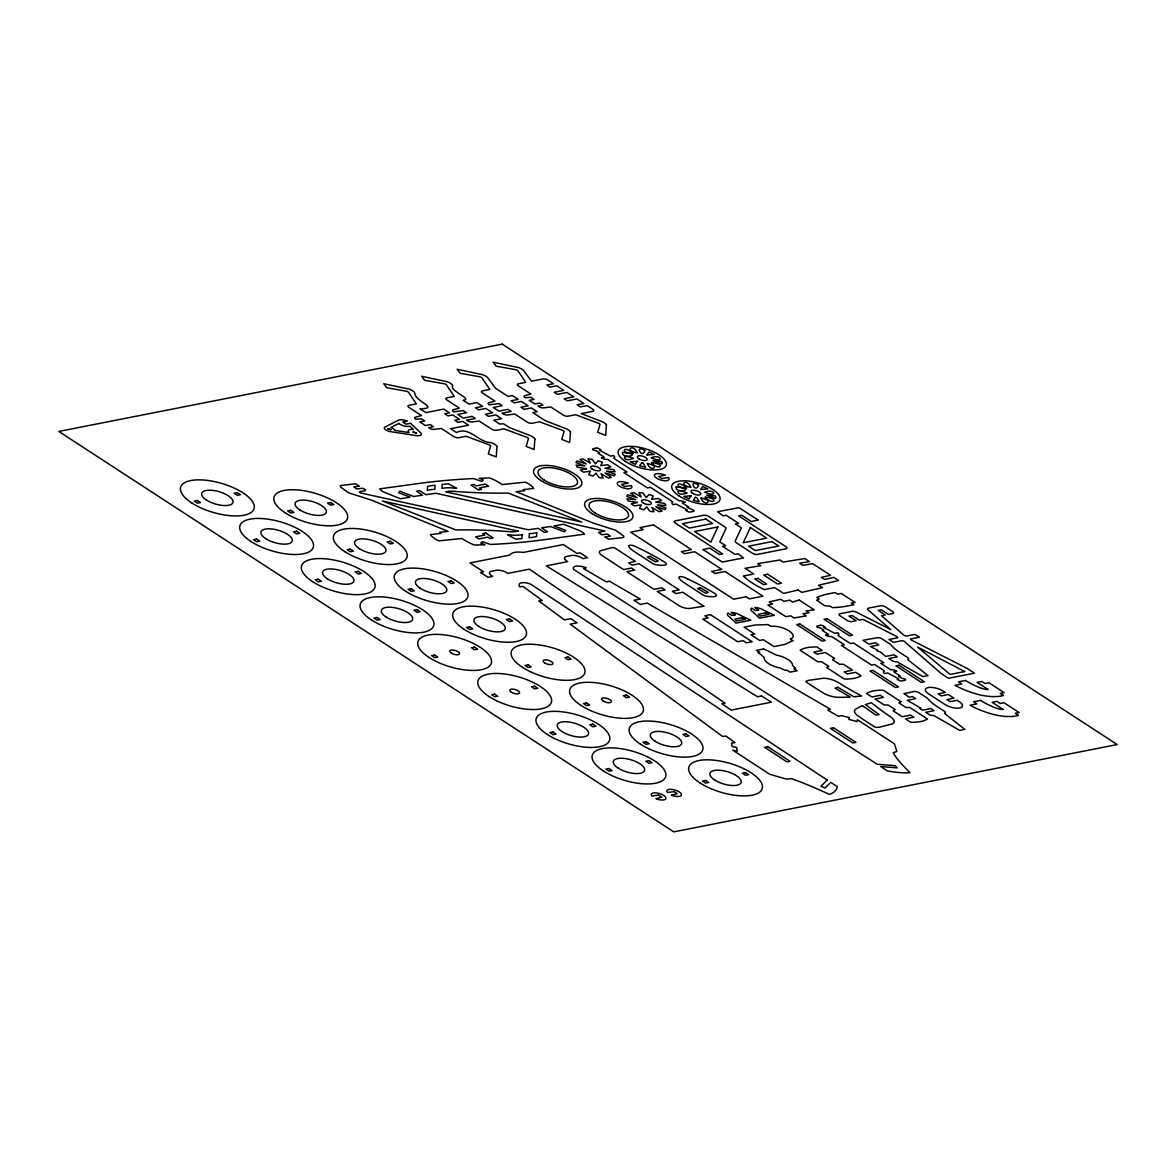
<?xml version="1.0" encoding="UTF-8"?>
<svg xmlns="http://www.w3.org/2000/svg" width="1176" height="1176" viewBox="0 0 1176 1176"><rect width="100%" height="100%" fill="white"/><g stroke="black" fill="none" stroke-linecap="round" stroke-linejoin="round"><path stroke-width="1.5" d="M482.91 544.811L477.544 544.988M476.78 545.017L474.472 545.076A34.016 13.45 16.3 0 1 461.962 538.49L438.81 540.857A16.831 6.659 16.3 0 1 430.431 534.58L441.044 533.389L439.589 532.302L448.071 531.361L371.469 500.138L349.684 493.17A3.572 1.411 16.3 0 1 347.684 492.2L341.113 487.393A3.572 1.411 16.3 0 1 341.452 485.409L355.24 483.806L359.4 486.144L353.77 486.835L356.784 488.966L362.546 488.246C372.542 492.318 353.932 490.26 361.047 493.067L528.274 529.759L538.299 528.318L544.297 532.346L547.472 531.787L541.607 527.848L550.53 526.525L564.333 531.817L565.73 530.376L554.072 525.907L563.716 524.246L579.709 530.685A7.144 2.822 16.3 0 1 583.017 532.713L584.487 534.154L548.457 539.122A558.762 221.014 16.3 0 1 490.686 544.473L482.351 541.666L480.778 543.062L484.953 544.738L483.674 544.782M586.53 468.724L580.4 470.091L583.575 472.164L590.425 471.164L588.75 474.634L593.027 476.118L595.982 473.09L598.937 477.515L601.098 477.838L603.17 478.029L601.01 473.693L608.242 477.97L611.299 477.368L604.993 472.928L614.151 475.868L615.21 474.31L606.507 471.209L615.092 471.782L613.872 469.68L604.787 468.327L610.814 466.798L607.654 464.726L600.657 465.652L602.465 462.256L600.363 461.462L598.187 460.772L595.409 463.858L592.278 459.375L588.044 458.86L590.308 463.168L582.973 458.934L579.93 459.522L586.221 463.961L577.063 461.021L576.402 461.756L576.005 462.58L584.884 465.916L576.122 465.108L577.342 467.21L586.53 468.724M633.144 458.42C623.706 463.168 619.576 452.554 633.144 458.42M637.363 502.461L631.218 503.828L634.393 505.9L641.243 504.901L639.582 508.37L643.845 509.855L646.8 506.827L649.769 511.251L651.916 511.575L654.003 511.766L651.842 507.429L659.06 511.707L662.117 511.104L655.826 506.665L664.969 509.605L666.028 508.047L657.325 504.945L665.925 505.518L664.705 503.431L655.62 502.079L661.647 500.535L658.472 498.462L651.475 499.388L653.297 495.993L651.181 495.199L649.02 494.508L646.227 497.595L643.096 493.111L638.862 492.597L641.14 496.904L633.805 492.67L630.748 493.273L637.039 497.698L627.896 494.773L627.22 495.493L626.837 496.316L635.716 499.668L626.94 498.859L628.16 500.947L637.363 502.461M651.298 457.802C665.234 464.152 660.809 453.304 651.298 457.802M686.828 492.935C676.685 497.639 673.481 486.496 686.828 493.009M704.983 492.318C718.404 498.124 714.479 487.981 705.085 492.215M598.643 532.463L601.627 534.771L607.389 534.051L610.388 536.183L604.773 536.888L608.727 539.181L622.707 537.608A3.572 1.411 16.3 0 0 623.06 535.639L616.474 530.817A3.572 1.411 16.3 0 0 614.475 529.861L592.689 522.894L516.088 491.671L524.584 490.715L523.114 489.628L533.728 488.437A16.831 6.659 16.3 0 0 525.349 482.16L502.196 484.527A34.016 13.45 16.3 0 0 489.701 477.941L479.22 478.279L483.395 479.97L481.807 481.351L473.487 478.544A558.762 221.014 16.3 0 0 415.716 483.909L379.672 488.863L381.142 490.304A7.144 2.822 16.3 0 0 384.449 492.347L400.443 498.771L410.086 497.11L398.444 492.641L399.825 491.2L413.629 496.493L422.551 495.17L416.686 491.245L419.861 490.671L425.859 494.699L435.899 493.259L604.861 531.023L598.658 532.419M703.174 549.633L722.182 562.01L743.57 557.968L738.146 553.793L735.029 554.41L722.637 546.34L725.754 545.723L719.785 541.857L725.96 528.538A3.572 1.411 16.3 0 0 724.96 526.995L708.687 516.396A3.572 1.411 16.3 0 0 703.807 515.25L675.127 520.894A3.572 1.411 16.3 0 0 675.215 522.997L722.608 553.867L719.506 554.484L709.716 548.104L703.204 549.56M758.035 519.968L751.464 521.585L741.688 515.206L738.587 515.808L785.95 546.708A3.572 1.411 16.3 0 1 786.038 548.795L757.344 554.425A3.572 1.411 16.3 0 1 752.464 553.279L736.205 542.68A3.572 1.411 16.3 0 1 735.206 541.136L741.394 527.833L735.441 523.952L738.557 523.335L726.165 515.264L723.049 515.882L717.625 511.722L739.028 507.679L758.035 519.968M497.007 446.424L496.213 456.92L488.319 453.877L490.613 445.983A2.425 0.956 16.3 0 0 488.701 444.646L466.093 436.267L458.655 437.737A3.572 1.411 16.3 0 1 453.774 436.575L441.309 428.461L434.223 429.416A3.572 1.411 16.3 0 1 429.534 428.226L428.652 427.667L433.532 426.697L430.313 424.595L425.433 425.565L419.817 421.905L424.698 420.949L421.478 418.847L415.716 419.244A3.572 1.411 16.3 0 1 415.451 417.186L421.493 415.554L409.013 407.44A3.572 1.411 16.3 0 1 408.925 405.338L416.348 403.882L408.704 392.564A2.425 0.956 16.3 0 0 406.587 391.27L386.742 387.727L383.758 383.714L408.954 389.094A7.659 3.028 16.3 0 1 414.849 392.931C413.849 401.134 440.824 408.557 419.95 408.792L425.83 412.614L443.749 409.086L449.541 412.85L444.763 413.79L447.983 415.892L452.775 414.952L459.493 419.332L454.7 420.273L457.92 422.375L462.712 421.42L468.504 425.197L450.584 428.725L456.45 432.548C469.445 425.918 478.426 442.661 491.127 442.588A7.659 3.028 16.3 0 1 497.007 446.424M534.889 438.986L534.095 449.482L526.201 446.424L528.494 438.53A2.425 0.956 16.3 0 0 526.583 437.207L503.975 428.828L496.537 430.284A3.572 1.411 16.3 0 1 491.656 429.137L479.191 421.023L472.105 421.964A3.572 1.411 16.3 0 1 467.416 420.787L466.534 420.214L475.31 418.494L472.09 416.392L463.315 418.127L457.699 414.466L466.475 412.732L463.256 410.645L453.598 411.791A3.572 1.411 16.3 0 1 453.333 409.748L459.375 408.116L446.895 399.987A3.572 1.411 16.3 0 1 446.806 397.9L454.23 396.444L446.586 385.111A2.425 0.956 16.3 0 0 444.469 383.817L424.624 380.289L421.64 376.261L446.836 381.641A7.659 3.028 16.3 0 1 452.731 385.478C448.865 390.8 473.605 399.34 463.168 400.296L469.033 404.118L476.839 402.574L482.645 406.352L475.442 407.763L478.661 409.865L485.864 408.454L492.582 412.82L485.379 414.246L488.613 416.348L495.802 414.922L501.593 418.7L493.788 420.229L499.653 424.051L503.563 423.816L509.722 427.696L529.009 435.149A7.659 3.028 16.3 0 1 534.889 438.986M570.463 431.974L569.654 442.485L561.76 439.427L564.068 431.533A2.425 0.956 16.3 0 0 562.157 430.195L539.534 421.816L532.111 423.286A3.572 1.411 16.3 0 1 527.23 422.14L514.75 414.011L507.665 414.966A3.572 1.411 16.3 0 1 502.975 413.79L502.108 413.217L511.104 411.438L507.87 409.351L498.874 411.115L493.273 407.469L502.27 405.691L499.036 403.589L489.172 404.794A3.572 1.411 16.3 0 1 488.893 402.751L494.934 401.104L482.469 392.99A3.572 1.411 16.3 0 1 482.366 390.902L489.804 389.432L482.16 378.113A2.425 0.956 16.3 0 0 480.043 376.82L460.183 373.292L457.214 369.264L482.41 374.644A7.659 3.028 16.3 0 1 488.29 378.481L495.552 388.3L508.047 396.43L512.413 395.577L518.204 399.355L511.001 400.766L514.235 402.868L521.424 401.442L528.142 405.823L520.953 407.234L524.173 409.336L531.376 407.925L537.167 411.688L532.801 412.555L545.296 420.685L564.568 428.137A7.659 3.028 16.3 0 1 570.463 431.974M606.419 424.889L605.625 435.385L597.731 432.327L600.025 424.433A2.425 0.956 16.3 0 0 598.114 423.11L575.505 414.731L568.067 416.186A3.572 1.411 16.3 0 1 563.186 415.04L550.721 406.925L543.635 407.881A3.572 1.411 16.3 0 1 538.946 406.69L538.064 406.132L542.945 405.161L539.725 403.059L534.845 404.03L529.229 400.369L534.11 399.414L530.89 397.312L525.128 397.709A3.572 1.411 16.3 0 1 524.864 395.65L530.905 394.019L518.425 385.904A3.572 1.411 16.3 0 1 518.337 383.802L525.76 382.347L518.116 371.028A2.425 0.956 16.3 0 0 515.999 369.734L496.154 366.192L493.17 362.179L518.366 367.559A7.659 3.028 16.3 0 1 524.261 371.396L531.523 381.215L543.062 378.937A3.572 1.411 16.3 0 1 547.942 380.083L553.543 383.743L546.855 385.052L550.059 387.154L556.763 385.831L563.73 390.373L554.161 392.255L557.38 394.357L566.95 392.461L573.697 396.856L564.127 398.738L567.346 400.84L576.916 398.958L583.884 403.486L577.181 404.809L580.4 406.896L587.103 405.588L592.704 409.233A3.572 1.411 16.3 0 1 592.792 411.321L581.253 413.599L600.539 421.052A7.659 3.028 16.3 0 1 606.419 424.889M816.923 600.289L824.773 605.758L830.021 606.066L832.417 607.625A82.864 32.781 16.3 0 0 845.603 606.36L853.805 604.743L851.336 603.141L855.055 602.406L841.296 593.439L837.562 594.174L835.092 592.557L826.89 594.174A82.864 32.781 16.3 0 0 816.864 597.496L819.26 599.054L816.938 600.216M427.594 486.496L427.27 490.451A27.798 10.996 16.3 0 1 434.782 489.378L435.105 485.276A51.038 20.183 16.3 0 0 427.594 486.496M442.279 484.453L441.97 488.349L443.837 488.069A27.298 10.804 16.3 0 1 454.803 488.202L456.597 488.319L448.468 483.821L442.279 484.453M522.203 534.683L521.879 538.564L515.691 539.196L507.562 534.698L509.37 534.83A27.298 10.804 16.3 0 0 520.321 534.948L522.203 534.683M529.391 533.639L529.053 537.741A51.038 20.183 16.3 0 0 536.579 536.521L536.888 532.566A27.798 10.996 16.3 0 1 529.391 533.639M849.087 717.566L848.925 719.433L857.201 721.564L857.363 719.697L894.451 743.864L896.832 751.464L893.098 752.743A146.927 58.109 16.3 0 0 903.359 765.87L909.857 772.691A46.672 18.463 16.3 0 1 887.277 770.839L880.721 766.561L897.141 767.869L895.377 765.708L877.178 764.253L573.888 569.596A8.82 3.484 16.3 0 1 580.091 566.229A15.259 6.042 16.3 0 1 586.221 567.729L583.561 568.625L606.463 581.973L609.359 581.15L640.244 599.04L634.011 600.333L640.435 604.449L647.182 603.053L830.506 709.304L827.713 710.113L838.517 716.375L841.31 715.567L849.087 717.566M703.821 606.257L688.989 608.551A8.982 3.557 16.3 0 1 678.464 605.287L657.178 591.44L665.028 589.896L661.838 587.809L653.988 589.352L626.837 571.668L634.687 570.125L631.483 568.037L623.633 569.596L602.362 555.734A8.982 3.557 16.3 0 1 600.304 550.809L612.52 547.487L614.754 547.957L635.481 561.437L628.616 562.789L632.188 565.112L639.053 563.76L679.184 589.896L672.334 591.234L675.906 593.571L682.756 592.219L703.821 606.257M387.727 428.755L391.182 429.755L387.771 428.667M413.041 432.062L416.495 433.062L413.085 431.974M622.56 452.422C620.899 459.801 645.418 454.186 622.56 452.422M637.054 452.701C623.559 450.82 633.158 442.823 637.054 452.76M647.403 463.52C650.769 473.046 661.324 466.064 647.403 463.52M662.014 462.8L661.823 464.005L652.945 460.669L661.706 461.477L662.014 462.8M676.229 486.952C674.656 494.346 698.809 488.643 676.229 486.952M690.738 487.217C677.435 485.512 686.637 477.206 690.724 487.29M701.087 498.051C704.453 507.562 715.008 500.594 701.087 498.051M715.699 497.33L715.508 498.536L706.644 495.125L715.39 495.993L715.699 497.33M904.197 693.649L909.107 697.221L912.458 696.56L915.663 698.662L907.284 700.308L920.793 708.114L919.617 708.334L922.498 710.216L930.877 708.555L934.082 710.657L925.718 712.303L928.82 714.332A3.572 1.411 16.3 0 0 933.7 715.478L959.719 730.384L964.849 729.385L944.49 713.347A3.572 1.411 16.3 0 0 944.387 711.26L937.198 706.585A38.72 15.317 16.3 0 1 927.541 698.294L918.882 692.664A3.572 1.411 16.3 0 0 914.002 691.517L904.241 693.575M637.436 461.257L635.363 464.329L630.189 461.859L637.436 461.257M647.035 454.965L654.268 454.436L649.078 451.951L647.035 454.965M691.12 495.772L689.048 498.859L683.873 496.39L691.12 495.772M700.705 489.495L707.937 488.951L702.763 486.482L700.705 489.495M717.904 526.936L710.848 542.151L694.546 531.537L717.904 526.936M750.332 527.524L743.247 542.739L766.634 538.152L750.332 527.524M632.923 453.554C618.943 453.26 624.088 444.352 632.923 453.554M651.548 462.683C659.016 471.4 666.718 464.05 651.607 462.624M686.608 488.069C674.274 488.731 676.126 478.382 686.608 488.069M705.232 497.198C712.627 505.886 720.462 498.609 705.291 497.154M644.801 450.467C642.39 460.022 633.835 443.749 644.801 450.467M641.699 462.815L639.641 465.828L645.55 467.21L643.125 463.079L641.699 462.815M698.485 484.997C695.986 494.508 687.548 478.294 698.485 484.997M695.369 497.33L693.325 500.344L699.235 501.74L696.809 497.595L695.369 497.33M827.198 780.026L820.877 786.303L825.023 787.993L830.726 782.334L837.283 786.597A46.672 18.463 16.3 0 1 829.565 794.417L816.982 788.817A146.927 58.109 16.3 0 0 791.492 778.674L786.494 779.115L769.839 774.322L732.736 750.17L737.22 751.126L736.617 747.48L732.134 746.525L731.575 743.1L734.985 742.688L725.989 736.073L722.593 736.47L570.198 624.133L577.107 622.854L570.83 618.694L564.451 619.899L538.784 600.965L542.283 600.539L523.055 586.457L519.542 586.795A15.259 6.042 16.3 0 1 519.278 584.119A8.82 3.484 16.3 0 1 530.523 584.06L827.198 780.026M834.519 658.442L832.446 659.648L839.502 664.249L843.457 664.264L852.556 670.188L844.162 671.834L847.396 673.936L855.775 672.29L861.067 675.73A38.294 15.141 16.3 0 1 844.309 679.022L826.699 667.556L828.771 666.351L821.715 661.765L817.761 661.735L800.15 650.269A38.294 15.141 16.3 0 1 816.908 646.976L822.2 650.416L813.807 652.077L817.026 654.165L825.42 652.518L834.519 658.442M900.934 701.69L898.861 702.895L905.917 707.482L909.871 707.511L927.482 718.977A38.294 15.141 16.3 0 1 910.724 722.27L905.447 718.83L913.825 717.184L910.606 715.082L902.212 716.728L893.113 710.804L895.186 709.598L888.13 704.997L884.176 704.983L875.076 699.058L883.47 697.412L880.236 695.31L871.857 696.956L866.565 693.517A38.294 15.141 16.3 0 1 883.323 690.224L900.934 701.69M398.017 420.435L384.949 427.079A5.351 2.117 16.3 0 0 385.581 429.769A5.351 2.117 16.3 0 0 391.446 431.768L416.098 435.605A6.806 2.69 16.3 0 0 421.037 434.929A6.806 2.69 16.3 0 0 419.553 431.812L411.188 423.875A8.938 3.543 16.3 0 0 410.586 423.257L406.014 424.154L402.78 422.066L407.264 421.184A8.938 3.543 16.3 0 0 406.058 420.67A7.144 2.822 16.3 0 0 398.017 420.435M398.796 423.463L390.873 427.491A5.351 2.117 16.3 0 1 394.621 430.328L409.086 432.577A6.806 2.69 16.3 0 1 413.408 429.505L409.939 426.212A7.144 2.822 16.3 0 1 398.796 423.463M792.889 640.641L784.715 644.463L773.94 646.58L763.4 639.715L759.681 640.45L750.92 634.746L754.639 634.011L744.099 627.146L754.874 625.029L768.266 624.603L770.868 626.293A13.994 5.542 16.3 0 1 789.081 630.939A13.994 5.542 16.3 0 1 790.272 638.935L792.889 640.641M862.434 705.703L861.479 706.115A117.277 46.393 16.3 0 0 855.364 709.407A13.333 5.277 16.3 0 0 857.157 715.214A196.01 77.528 16.3 0 0 875.297 727.209A10.672 4.219 16.3 0 0 880.31 727.018L892.952 723.725A13.818 5.468 16.3 0 0 890.07 716.522A223.999 88.597 16.3 0 1 871.431 702.748L865.345 704.586L879.119 714.552L875.797 714.979L862.434 705.703M650.063 556.322L647.315 557.145L655.458 561.834L658.207 561.025L650.063 556.322M700.235 587.721L697.486 588.529L705.629 593.219L708.378 592.41L700.235 587.721M799.195 600.069L792.55 602.009L789.655 600.127L784.054 601.392L780.717 599.304L769.266 601.891L772.603 603.979L767.943 605.037L785.833 616.694L790.831 615.842L793.962 617.973L806.207 615.901L803.076 613.769L809.073 612.755L806.163 610.873L814.307 609.903L799.195 600.069M837.827 687.313L835.019 688.092L850.263 697.074L848.263 697.162A117.277 46.393 16.3 0 1 837.224 697.265A13.333 5.277 16.3 0 1 824.479 693.605A196.01 77.528 16.3 0 1 805.928 681.698A10.672 4.219 16.3 0 1 809.029 680.287L823.582 678.214A13.818 5.468 16.3 0 1 839.047 682.962A223.999 88.597 16.3 0 0 861.538 695.957L853.952 696.824L837.827 687.313M798.107 590.029L783.598 593.424L774.631 587.588L764.385 589.602A50.612 20.021 16.3 0 1 743.497 576.005L753.742 573.991L744.996 568.287L760.769 565.715L757.682 563.627L779.997 559.996L783.054 562.084L804.81 558.526L809.485 561.584L799.724 563.216L802.84 565.347L812.719 563.671L830.535 575.284L821.333 577.372L824.655 579.459L833.755 577.387L838.635 580.547L818.628 585.236L822.494 587.647L801.812 592.351L798.107 590.029M761.401 695.927L757.579 696.824L546.267 565.832L567.67 561.628A8.261 3.263 16.3 0 1 565.906 556.586L572.006 555.381A8.261 3.263 16.3 0 1 582.943 558.615L587.588 557.703L580.121 552.838L577.004 553.455L563.319 544.547L523.364 552.411A18.581 7.35 16.3 0 0 509.899 555.057L469.944 562.937L483.63 571.845L480.514 572.462L487.981 577.313L492.612 576.402A8.261 3.263 16.3 0 1 490.848 571.36L496.963 570.154A8.261 3.263 16.3 0 1 507.885 573.388L529.376 569.155L725.122 703.219L721.946 703.733L731.266 710.113L771.456 702.175L761.401 695.927M710.377 614.607L704.909 615.827L708.084 617.9L702.778 619.076L737.543 641.684L743.188 640.714L746.363 642.787L752.184 641.787L710.377 614.607M502.24 344.142L58.8 431.445L673.76 831.858L1117.2 744.555L502.24 344.142M197.333 500.491L194.275 501.094L197.45 503.152L200.508 502.549L197.333 500.491M237.243 492.626L234.2 493.229L237.361 495.302L240.419 494.699L237.243 492.626M596.247 448.144L593.189 448.732A2.279 0.897 16.3 0 0 593.248 450.07L596.364 450.805L599.539 452.878L598.011 453.172L604.361 457.302L601.303 457.905A5.13 2.029 16.3 0 0 607.536 459.375L626.984 472.032L623.927 472.634L647.403 487.922L650.446 487.32L672.951 501.976A5.13 2.029 16.3 0 0 673.084 504.636L676.126 504.048L687.181 509.943L685.652 510.237L687.24 511.281A2.279 0.897 16.3 0 0 690.356 512.016L693.414 511.413A2.279 0.897 16.3 0 0 693.355 510.075L687.063 507.268L688.592 506.974L682.242 502.843L685.299 502.24A5.13 2.029 16.3 0 0 679.067 500.77L613.637 458.17A5.13 2.029 16.3 0 0 613.519 455.509L610.462 456.112L599.422 450.202L600.936 449.908L599.348 448.865A2.279 0.897 16.3 0 0 596.247 448.144M290.737 510.369L287.694 510.972L290.854 513.03L293.912 512.427L290.737 510.369M330.662 502.505L327.604 503.108L330.779 505.165L333.822 504.563L330.662 502.505M474.046 484.483L470.988 485.085L478.441 489.936L481.499 489.348L479.396 487.966L488.555 486.158L485.379 484.1L476.221 485.909L474.046 484.483M256.589 539.078L253.531 539.681L256.706 541.739L259.764 541.136L256.589 539.078M296.499 531.214L293.456 531.817L296.631 533.875L299.674 533.287L296.499 531.214M665.072 475.192L658.663 476.442L661.823 478.514L668.541 477.574A7.659 3.028 16.3 0 1 662.882 480.543A7.659 3.028 16.3 0 1 654.429 475.045A7.659 3.028 16.3 0 1 664.469 474.913L665.072 475.192M627.852 483.189L621.442 484.453L624.618 486.511L631.336 485.57A7.659 3.028 16.3 0 1 625.661 488.54A7.659 3.028 16.3 0 1 617.209 483.042A7.659 3.028 16.3 0 1 627.249 482.924L627.852 483.189M350.257 549.119L347.214 549.721L350.375 551.779L353.432 551.191L350.257 549.119M390.182 541.254L387.125 541.857L390.3 543.929L393.357 543.327L390.182 541.254M485.717 533.081L482.66 533.683L484.777 535.051L475.604 536.859L478.779 538.917L487.937 537.123L490.127 538.534L493.185 537.932L485.717 533.081M318.226 579.209L315.168 579.812L318.343 581.87L321.401 581.267L318.226 579.209M358.151 571.345L355.093 571.948L358.268 574.02L361.311 573.418L358.151 571.345M653.518 524.937L640.009 527.598L643.228 529.7L630.659 532.184L733.633 599.231L746.201 596.746L749.421 598.849L762.945 596.188L725.004 571.492L714.861 573.476L711.656 571.389L721.799 569.39L694.663 551.735L684.52 553.734L681.316 551.632L691.459 549.648L653.518 524.937M705.835 519.072L682.462 523.673L689.239 528.083L712.612 523.482L705.835 519.072M411.115 588.735L408.057 589.338L411.233 591.41L414.275 590.808L411.115 588.735M451.025 580.87L447.968 581.473L451.143 583.546L454.201 582.943L451.025 580.87M376.981 617.459L373.924 618.062L377.099 620.134L380.157 619.531L376.981 617.459M416.892 609.609L413.849 610.212L417.01 612.27L420.067 611.667L416.892 609.609M469.562 626.808L466.519 627.411L469.694 629.469L472.737 628.866L469.562 626.808M509.487 618.943L506.43 619.546L509.605 621.619L512.663 621.016L509.487 618.943M767.722 574.241L763.753 575.02L777.557 584.016L781.525 583.237L767.722 574.241M757.888 578.327L754.786 578.945L763.503 584.619L766.605 584.016L757.888 578.327M434.62 655.003L431.577 655.605L434.738 657.663L437.795 657.061L434.62 655.003M474.545 647.138L471.488 647.741L474.663 649.799L477.706 649.196L474.545 647.138M758.608 609.976L755.507 610.594L751.685 608.11A7.732 3.058 16.3 0 0 753.375 612.284L759.52 618.208L774.396 615.269L763.724 610.241A7.732 3.058 16.3 0 0 754.786 607.492L758.608 609.976M735.073 614.916L731.957 615.518L728.15 613.034A7.732 3.058 16.3 0 0 729.84 617.209L735.985 623.133L750.861 620.208L740.189 615.166A7.732 3.058 16.3 0 0 731.251 612.431L735.073 614.916M765.723 612.814L758.358 614.269A14.979 5.924 16.3 0 0 760.063 616.077L769.075 614.298A14.979 5.924 16.3 0 0 765.723 612.814M742.188 617.738L734.824 619.193A14.979 5.924 16.3 0 0 736.529 621.001L745.54 619.223A14.979 5.924 16.3 0 0 742.188 617.738M528.039 664.866L524.981 665.469L528.156 667.542L531.199 666.939L528.039 664.866M567.949 657.016L564.892 657.619L568.067 659.677L571.124 659.075L567.949 657.016M852.13 611.358L839.987 613.754A3.572 1.411 16.3 0 0 840.076 615.842L847.117 620.428A3.572 1.411 16.3 0 0 851.997 621.575L856.157 620.752L849.013 616.106L852.1 615.489L859.244 620.149L863.037 619.399L897.317 636.789A7.027 2.778 16.3 0 0 897.744 637.774L889.012 639.494L893.422 642.361L902.257 640.611A7.027 2.778 16.3 0 0 904.05 641.155L941.182 673.525L948.473 678.273L974.478 673.187L967.187 668.438L910.885 639.803A7.027 2.778 16.3 0 0 910.547 638.98L919.397 637.245L914.987 634.379L906.27 636.098A7.027 2.778 16.3 0 0 904.182 635.437L881.53 615.754L885.308 615.019L878.178 610.373L881.265 609.756L888.394 614.401L892.569 613.578A3.572 1.411 16.3 0 0 892.481 611.491L885.44 606.904A3.572 1.411 16.3 0 0 880.559 605.758L868.447 608.154A3.572 1.411 16.3 0 0 868.079 609.888L890.717 629.572L856.437 612.182A3.572 1.411 16.3 0 0 852.13 611.358M799.842 624L796.784 624.603L822.186 641.14L825.243 640.538L799.842 624M827.081 618.635L824.023 619.237L849.425 635.775L852.482 635.172L827.081 618.635M820.451 625.323L817.393 625.926A2.279 0.897 16.3 0 0 817.452 627.264L820.569 627.999L823.744 630.071L822.215 630.365L828.565 634.496L825.508 635.099A5.13 2.029 16.3 0 0 831.741 636.569L844.397 644.801L841.34 645.404L871.637 665.131L874.694 664.528L884.47 670.893A5.13 2.029 16.3 0 0 884.587 673.569L887.645 672.966L898.685 678.861L897.17 679.169L898.758 680.198A2.279 0.897 16.3 0 0 901.86 680.933L904.917 680.331A2.279 0.897 16.3 0 0 904.858 678.993L901.742 678.258L898.567 676.2L900.096 675.891L893.745 671.761L896.803 671.158A5.13 2.029 16.3 0 0 890.57 669.688L880.795 663.323L883.852 662.72L853.555 643.007L850.498 643.595L837.841 635.363A5.13 2.029 16.3 0 0 837.724 632.703L834.666 633.291L823.626 627.396L825.14 627.102L823.553 626.058A2.279 0.897 16.3 0 0 820.451 625.323M494.67 694.105L491.627 694.693L494.802 696.765L497.845 696.163L494.67 694.105M534.595 686.24L531.537 686.843L534.712 688.901L537.77 688.298L534.595 686.24M763.621 648.932L756.447 650.343L759.622 652.415L758.167 652.695L760.49 654.312A52.611 20.815 16.3 0 1 764.194 657.634A14.7 5.806 16.3 0 0 780.041 667.953A52.244 20.668 16.3 0 1 785.053 670.408L786.744 670.07L789.919 672.143L797.093 670.732L793.918 668.659L795.564 668.335A48.951 19.36 16.3 0 1 792.492 665.498A14.7 5.806 16.3 0 0 776.63 655.179A49.289 19.492 16.3 0 1 770.765 652.283L763.621 648.932M866.756 639.568L862.978 640.317L868.843 644.139L875.62 642.802L878.84 644.889L870.46 646.535L877.737 650.284L876.561 650.519L880.736 652.239L885.675 656.443L894.054 654.797L897.259 656.884L888.88 658.531L891.996 660.559A3.572 1.411 16.3 0 0 896.876 661.706L922.895 676.612L928.026 675.612L907.652 659.589A3.572 1.411 16.3 0 0 907.563 657.487L900.375 652.812A38.72 15.317 16.3 0 1 890.702 644.521L882.059 638.891A3.572 1.411 16.3 0 0 877.178 637.745L866.756 639.568M586.501 702.939L583.443 703.542L586.618 705.6L589.676 704.997L586.501 702.939M626.411 695.075L623.354 695.678L626.529 697.75L629.586 697.148L626.411 695.075M552.882 731.986L549.824 732.589L552.999 734.662L556.042 734.059L552.882 731.986M592.792 724.137L589.735 724.739L592.91 726.797L595.967 726.195L592.792 724.137M873.062 670.379L870.005 670.981L895.406 687.519L898.464 686.916L873.062 670.379M899.023 665.263L895.965 665.866L921.367 682.403L924.424 681.801L899.023 665.263M964.658 671.555L950.09 674.436L917.618 647.05L964.658 671.555M646.021 741.688L642.963 742.291L646.139 744.364L649.196 743.761L646.021 741.688M685.931 733.839L682.874 734.441L686.049 736.499L689.107 735.897L685.931 733.839M965.511 680.448L958.528 681.83L961.806 683.962L955 685.299L957.043 686.402A46.158 18.257 16.3 0 0 979.461 694.795A32.796 12.965 16.3 0 0 1003.466 695.472L1000.247 693.37L1004.069 692.62L989.001 682.8L985.165 683.55L981.945 681.463L977.153 682.403L988.163 689.562A9.643 3.822 16.3 0 1 979.696 687.622A42.292 16.729 16.3 0 1 965.511 680.448M945.151 692.443L938.154 693.825L941.373 695.913L948.356 694.531L953.957 698.191L946.974 699.558L950.179 701.646L957.176 700.279L959.395 701.734A10.716 4.234 16.3 0 1 959.69 707.996A10.716 4.234 16.3 0 1 945.048 704.556L928.555 693.825A10.716 4.234 16.3 0 1 928.276 687.548A10.716 4.234 16.3 0 1 942.917 690.988L945.151 692.443M608.962 768.516L605.905 769.104L609.08 771.177L612.137 770.574L608.962 768.516M648.873 760.652L645.815 761.254L648.99 763.312L652.048 762.71L648.873 760.652M833.534 727.782L830.418 728.4L852.806 742.967L855.922 742.35L833.534 727.782M980.519 700.381L973.537 701.749L976.815 703.88L970.024 705.218L972.052 706.335A46.158 18.257 16.3 0 0 994.484 714.714A32.796 12.965 16.3 0 0 1018.49 715.39L1015.255 713.303L1019.092 712.538L1004.01 702.734L1000.188 703.483L996.954 701.381L992.177 702.322L1003.172 709.495A9.643 3.822 16.3 0 1 994.72 707.555A42.292 16.729 16.3 0 1 980.519 700.381M767.663 746.672L764.547 747.289L786.92 761.872L790.037 761.254L767.663 746.672M705.541 780.452L702.484 781.055L705.659 783.113L708.716 782.51L705.541 780.452M745.452 772.588L742.409 773.191L745.569 775.263L748.627 774.661L745.452 772.588M674.054 791.58L667.336 792.521A7.659 3.028 16.3 0 1 672.995 789.552A7.659 3.028 16.3 0 1 681.448 795.064A7.659 3.028 16.3 0 1 671.408 795.182L677.214 793.653L674.054 791.58M658.545 795.094L651.827 796.02A7.659 3.028 16.3 0 1 657.487 793.05A7.659 3.028 16.3 0 1 665.939 798.563A7.659 3.028 16.3 0 1 655.899 798.68L661.706 797.152L658.545 795.094M771.926 541.607L748.553 546.193L755.315 550.603L778.703 546.017L771.926 541.607M448.585 491.436L445.822 491.833L581.738 522.041L508.223 493.067A347.302 137.371 16.3 0 1 457.008 491.568A20.021 7.923 16.3 0 0 448.585 491.436M518.351 531.185L515.573 531.596A20.021 7.923 16.3 0 1 507.165 531.449A347.302 137.371 16.3 0 0 455.935 529.964L382.42 500.991L518.351 531.185M637.289 547.399L634.437 546.061A4.248 1.676 16.3 0 0 628.587 546.105L628.601 546.149A12.965 5.13 16.3 0 0 628.763 546.634A20.33 8.041 16.3 0 0 633.482 551L652.827 563.598A3.572 1.411 16.3 0 0 655.591 564.671A16.038 6.336 16.3 0 0 664.734 565.083A6.512 2.572 16.3 0 0 666.013 564.583A3.572 1.411 16.3 0 0 666.189 563.701A6.806 2.69 16.3 0 0 663.367 561.349A154.512 61.123 16.3 0 0 637.289 547.399M687.46 578.783L684.608 577.445A4.248 1.676 16.3 0 0 678.758 577.49L678.773 577.534A12.965 5.13 16.3 0 0 678.934 578.019A20.33 8.041 16.3 0 0 683.668 582.385L702.998 594.982A3.572 1.411 16.3 0 0 705.762 596.056A16.038 6.336 16.3 0 0 714.905 596.482A6.512 2.572 16.3 0 0 716.184 595.967A3.572 1.411 16.3 0 0 716.36 595.085A6.806 2.69 16.3 0 0 713.538 592.733A154.512 61.123 16.3 0 0 687.46 578.783M603.376 770.956A38.22 15.112 16.3 0 0 664.822 778.394A38.22 15.112 16.3 0 0 618.738 748.392A38.22 15.112 16.3 0 0 603.376 770.956M618.091 768.06A16.258 6.424 16.3 0 0 644.227 771.221A16.258 6.424 16.3 0 0 624.618 758.461A16.258 6.424 16.3 0 0 618.091 768.06M699.955 782.893A38.22 15.112 16.3 0 0 761.416 790.331A38.22 15.112 16.3 0 0 715.317 760.328A38.22 15.112 16.3 0 0 699.955 782.893M714.67 779.997A16.258 6.424 16.3 0 0 740.806 783.157A16.258 6.424 16.3 0 0 721.211 770.398A16.258 6.424 16.3 0 0 714.67 779.997M640.435 744.143A38.22 15.112 16.3 0 0 701.896 751.582A38.22 15.112 16.3 0 0 655.796 721.564A38.22 15.112 16.3 0 0 640.435 744.143M655.15 741.247A16.258 6.424 16.3 0 0 681.286 744.408A16.258 6.424 16.3 0 0 661.691 731.648A16.258 6.424 16.3 0 0 655.15 741.247M547.296 734.441A38.22 15.112 16.3 0 0 608.742 741.88A38.22 15.112 16.3 0 0 562.657 711.862A38.22 15.112 16.3 0 0 547.296 734.441M562.01 731.545A16.258 6.424 16.3 0 0 588.147 734.706A16.258 6.424 16.3 0 0 568.537 721.946A16.258 6.424 16.3 0 0 562.01 731.545M489.084 696.545A38.22 15.112 16.3 0 0 550.544 703.983A38.22 15.112 16.3 0 0 504.46 673.98A38.22 15.112 16.3 0 0 489.084 696.545M511.281 692.179A5.101 2.014 16.3 0 0 519.483 693.164A5.101 2.014 16.3 0 0 513.324 689.165A5.101 2.014 16.3 0 0 511.281 692.179M580.915 705.38A38.22 15.112 16.3 0 0 642.361 712.832A38.22 15.112 16.3 0 0 596.276 682.815A38.22 15.112 16.3 0 0 580.915 705.38M603.097 701.014A5.101 2.014 16.3 0 0 611.314 702.013A5.101 2.014 16.3 0 0 605.155 698A5.101 2.014 16.3 0 0 603.097 701.014M522.453 667.321A38.22 15.112 16.3 0 0 583.899 674.759A38.22 15.112 16.3 0 0 537.814 644.742A38.22 15.112 16.3 0 0 522.453 667.321M544.635 662.941A5.101 2.014 16.3 0 0 552.838 663.94A5.101 2.014 16.3 0 0 546.678 659.927A5.101 2.014 16.3 0 0 544.635 662.941M429.034 657.443A38.22 15.112 16.3 0 0 490.495 664.881A38.22 15.112 16.3 0 0 444.41 634.878A38.22 15.112 16.3 0 0 429.034 657.443M451.231 653.077A5.101 2.014 16.3 0 0 459.434 654.062A5.101 2.014 16.3 0 0 453.275 650.063A5.101 2.014 16.3 0 0 451.231 653.077M463.976 629.248A38.22 15.112 16.3 0 0 525.437 636.686A38.22 15.112 16.3 0 0 479.352 606.684A38.22 15.112 16.3 0 0 463.976 629.248M478.705 626.352A16.258 6.424 16.3 0 0 504.827 629.513A16.258 6.424 16.3 0 0 485.232 616.753A16.258 6.424 16.3 0 0 478.705 626.352M371.396 619.914A38.22 15.112 16.3 0 0 432.856 627.352A38.22 15.112 16.3 0 0 386.757 597.335A38.22 15.112 16.3 0 0 371.396 619.914M386.11 617.018A16.258 6.424 16.3 0 0 412.247 620.178A16.258 6.424 16.3 0 0 392.652 607.419A16.258 6.424 16.3 0 0 386.11 617.018M312.64 581.65A38.22 15.112 16.3 0 0 374.1 589.088A38.22 15.112 16.3 0 0 328.001 559.085A38.22 15.112 16.3 0 0 312.64 581.65M327.354 578.754A16.258 6.424 16.3 0 0 353.491 581.914A16.258 6.424 16.3 0 0 333.896 569.155A16.258 6.424 16.3 0 0 327.354 578.754M251.002 541.519A38.22 15.112 16.3 0 0 312.463 548.957A38.22 15.112 16.3 0 0 266.364 518.954A38.22 15.112 16.3 0 0 251.002 541.519M265.717 538.623A16.258 6.424 16.3 0 0 291.854 541.783A16.258 6.424 16.3 0 0 272.259 529.024A16.258 6.424 16.3 0 0 265.717 538.623M191.747 502.931A38.22 15.112 16.3 0 0 253.207 510.384A38.22 15.112 16.3 0 0 207.108 480.367A38.22 15.112 16.3 0 0 191.747 502.931M206.461 500.035A16.258 6.424 16.3 0 0 232.598 503.196A16.258 6.424 16.3 0 0 213.003 490.436A16.258 6.424 16.3 0 0 206.461 500.035M405.529 591.175A38.22 15.112 16.3 0 0 466.975 598.628A38.22 15.112 16.3 0 0 420.89 568.611A38.22 15.112 16.3 0 0 405.529 591.175M420.244 588.279A16.258 6.424 16.3 0 0 446.38 591.455A16.258 6.424 16.3 0 0 426.77 578.68A16.258 6.424 16.3 0 0 420.244 588.279M344.671 551.559A38.22 15.112 16.3 0 0 406.132 559.012A38.22 15.112 16.3 0 0 360.047 528.994A38.22 15.112 16.3 0 0 344.671 551.559M359.4 548.663A16.258 6.424 16.3 0 0 385.522 551.838A16.258 6.424 16.3 0 0 365.927 539.064A16.258 6.424 16.3 0 0 359.4 548.663M285.151 512.81A38.22 15.112 16.3 0 0 346.611 520.248A38.22 15.112 16.3 0 0 300.512 490.245A38.22 15.112 16.3 0 0 285.151 512.81M299.88 509.914A16.258 6.424 16.3 0 0 326.002 513.074A16.258 6.424 16.3 0 0 306.407 500.315A16.258 6.424 16.3 0 0 299.88 509.914M540.96 480.558A25.049 9.908 16.3 0 0 581.238 485.438A25.049 9.908 16.3 0 0 551.029 465.755A25.049 9.908 16.3 0 0 540.96 480.558M544.018 479.955A20.492 8.1 16.3 0 0 576.96 483.939A20.492 8.1 16.3 0 0 552.25 467.857A20.492 8.1 16.3 0 0 544.018 479.955M591.998 513.574A25.049 9.908 16.3 0 0 632.291 518.454A25.049 9.908 16.3 0 0 602.068 498.786A25.049 9.908 16.3 0 0 591.998 513.574M595.071 512.971A20.492 8.1 16.3 0 0 627.999 516.955A20.492 8.1 16.3 0 0 603.303 500.873A20.492 8.1 16.3 0 0 595.071 512.971M592.19 469.121A5.101 2.014 16.3 0 0 600.407 470.121A5.101 2.014 16.3 0 0 594.247 466.108A5.101 2.014 16.3 0 0 592.19 469.121M643.007 502.858A5.101 2.014 16.3 0 0 651.225 503.857A5.101 2.014 16.3 0 0 645.065 499.844A5.101 2.014 16.3 0 0 643.007 502.858M679.125 495.978A25.049 9.908 16.3 0 0 719.403 500.858A25.049 9.908 16.3 0 0 689.195 481.175A25.049 9.908 16.3 0 0 679.125 495.978M692.488 493.347A5.101 2.014 16.3 0 0 700.69 494.332A5.101 2.014 16.3 0 0 694.531 490.333A5.101 2.014 16.3 0 0 692.488 493.347M625.441 461.448A25.049 9.908 16.3 0 0 665.719 466.328A25.049 9.908 16.3 0 0 635.51 446.66A25.049 9.908 16.3 0 0 625.441 461.448M638.803 458.816A5.101 2.014 16.3 0 0 647.02 459.816A5.101 2.014 16.3 0 0 640.861 455.803A5.101 2.014 16.3 0 0 638.803 458.816"/></g></svg>
